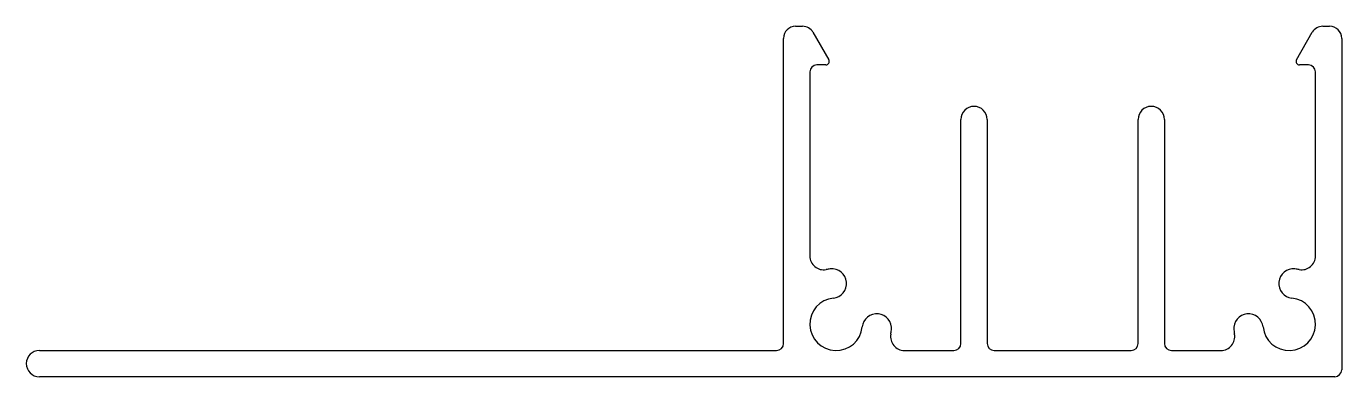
# Model space of a CAD drawing. Extents: x -41.7 to 34.6, y 12.5 to 32.8.
import ezdxf

# ---------------------------------------------------------------- set-up
doc = ezdxf.new("R2010")
doc.units = 0
doc.layers.get('0').update_dxf_attribs({"linetype": 'CONTINUOUS'})

msp = doc.modelspace()

# ---------------------------------------------------------------- linework, layer by layer
for p, q in [((2.964, 32.822), (3.363, 32.822)), ((33.547, 32.822), (33.947, 32.822)), ((2.264, 14.408), (2.264, 32.122)), ((3.969, 32.472), (4.887, 30.882)), ((32.023, 30.882), (32.941, 32.472)), ((34.647, 32.122), (34.647, 12.884)), ((4.711, 30.577), (4.194, 30.577)), ((32.717, 30.577), (32.199, 30.577)), ((3.788, 30.171), (3.788, 19.484)), ((33.123, 19.484), (33.123, 30.171)), ((12.551, 14.408), (12.551, 27.412)), ((14.075, 27.412), (14.075, 14.408)), ((22.835, 14.408), (22.835, 27.412)), ((24.359, 27.412), (24.359, 14.408)), ((-40.915, 14.001), (1.857, 14.001)), ((9.27, 14.001), (12.145, 14.001)), ((14.482, 14.001), (18.074, 14.001)), ((18.074, 14.001), (22.429, 14.001)), ((24.766, 14.001), (27.641, 14.001)), ((0.478, 12.477), (-40.915, 12.477)), ((34.241, 12.477), (0.478, 12.477))]:
    msp.add_line(p, q)
for centre, radius, start, end in [((2.964, 32.122), 0.7, 90, 180), ((3.363, 32.122), 0.7, 30, 90), ((33.547, 32.122), 0.7, 90, 150), ((33.947, 32.122), 0.7, 0, 90), ((4.194, 30.171), 0.406, 90, 180), ((4.711, 30.78), 0.203, 270, 30), ((32.199, 30.78), 0.203, 150, 270), ((32.717, 30.171), 0.406, 0, 90), ((13.313, 27.412), 0.762, 0, 180), ((23.597, 27.412), 0.762, 0, 180), ((4.588, 19.484), 0.8, 180, 280.3651), ((32.323, 19.484), 0.8, 259.6349, 0), ((5.312, 15.525), 3.224, 95.98021, 100.3651), ((5.064, 17.886), 0.85, 275.98021, 95.98021), ((31.846, 17.886), 0.85, 84.01979, 264.01979), ((31.599, 15.525), 3.224, 79.6349, 84.01979), ((5.312, 15.525), 1.524, 95.98021, 354.01979), ((31.599, 15.525), 1.524, 185.98021, 84.01979), ((7.673, 15.278), 0.85, 354.01979, 174.01979), ((29.238, 15.278), 0.85, 5.98021, 185.98021), ((9.27, 14.801), 0.8, 169.6349, 270), ((5.312, 15.525), 3.224, 349.6349, 354.01979), ((27.641, 14.801), 0.8, 270, 10.3651), ((31.599, 15.525), 3.224, 185.98021, 190.3651), ((-40.915, 13.239), 0.762, 90, 270), ((1.857, 14.408), 0.406, 270, 0), ((12.145, 14.408), 0.406, 270, 360), ((14.482, 14.408), 0.406, 180, 270), ((22.429, 14.408), 0.406, 270, 0), ((24.766, 14.408), 0.406, 180, 270), ((34.241, 12.884), 0.406, 270, 0)]:
    msp.add_arc(centre, radius, start, end)

doc.saveas('drawing.dxf')
